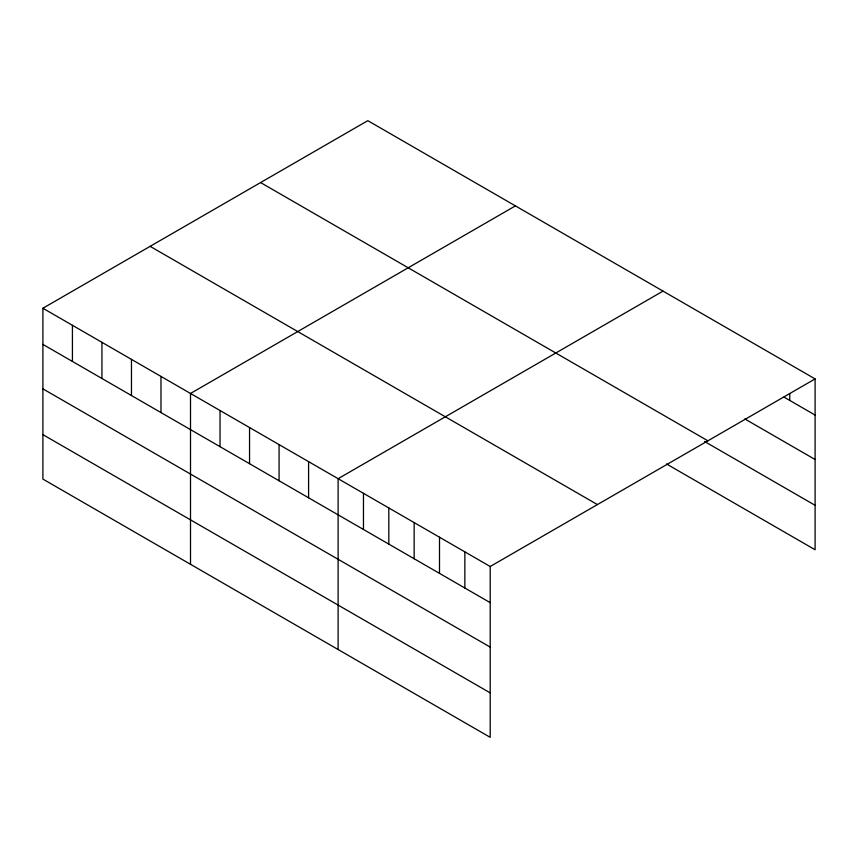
<?xml version="1.0" encoding="UTF-8"?>
<svg xmlns="http://www.w3.org/2000/svg" width="858" height="858" viewBox="0 0 858 858"><rect width="100%" height="100%" fill="white"/><g stroke="black" fill="none" stroke-linecap="round" stroke-linejoin="round"><path stroke-width="1.29" d="M42.9 308.247L490.197 566.495L490.197 737.333L42.9 479.086L42.9 308.247L367.803 120.667L815.1 378.914L815.1 549.753L666.473 463.942M515.411 205.888L190.508 393.468L190.508 564.307M663.02 291.109L338.116 478.689L338.116 649.527M490.197 566.495L815.1 378.914M783.998 397.104L815.1 415.068M744.819 418.94L815.1 459.513M260.585 182.572L707.882 440.808M704.493 441.452L815.1 505.308M150.118 246.343L597.415 504.59M42.9 344.401L490.197 602.648M42.9 388.846L490.197 647.093M42.9 434.641L490.197 692.889M789.757 393.736L789.757 400.429M464.854 551.855L464.854 588.009M439.5 537.226L439.5 573.38M414.157 522.586L414.157 558.751M388.813 507.957L388.813 544.111M363.46 493.318L363.46 529.483M308.59 461.647L308.59 497.801M279.075 444.605L279.075 480.759M249.549 427.552L249.549 463.717M220.034 410.51L220.034 446.664M160.982 376.426L160.982 412.58M131.467 359.384L131.467 395.538M101.941 342.331L101.941 378.496M72.426 325.289L72.426 361.443"/></g></svg>
